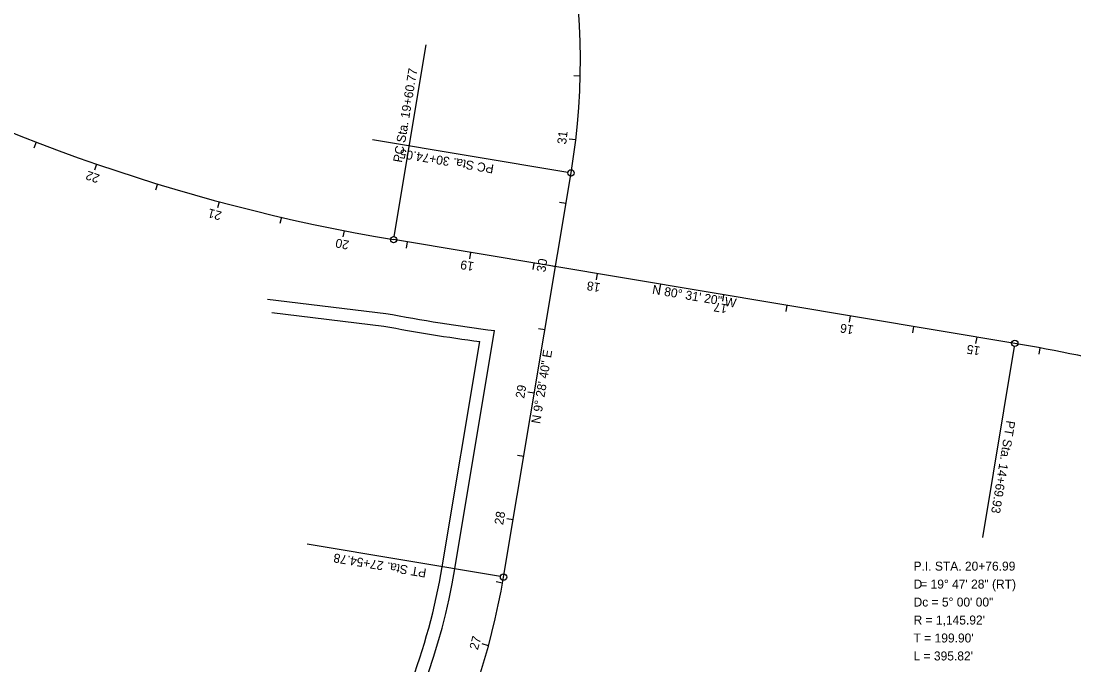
# Model space of a CAD drawing. Extents: x 2189265 to 2197064, y 659983 to 677528.
# Drawn here: x 2192580 to 2193401, y 666125 to 666626 of the extents above; entities that cross this region are included whole.
import ezdxf

# ---------------------------------------------------------------- set-up
doc = ezdxf.new("R2010")
doc.units = 0
doc.layers.add('GE_P_CL_50', color=7, linetype='Continuous')
doc.layers.add('PV_P_Walk', color=7, linetype='Continuous')

msp = doc.modelspace()

# ---------------------------------------------------------------- linework, layer by layer
at = {"layer": 'GE_P_CL_50'}
for p, q in [((2192871.16, 666458.38), (2192896.1, 666607.74)), ((2193016.15, 666583.45), (2193011.15, 666583.57)), ((2193006.55, 666508.32), (2192854.19, 666533.75)), ((2193012.66, 666533.59), (2193007.7, 666534.18)), ((2192592.19, 666531.92), (2192590.4, 666527.25)), ((2192639.16, 666514.78), (2192637.53, 666510.06)), ((2192956.44, 666192.99), (2193009.02, 666507.91)), ((2192686.7, 666499.29), (2192685.23, 666494.51)), ((2192734.75, 666485.47), (2192733.45, 666480.64)), ((2193005.05, 666484.18), (2193000.12, 666485)), ((2192783.25, 666473.34), (2192782.12, 666468.46)), ((2192832.15, 666462.9), (2192831.19, 666457.99)), ((2193354.89, 666375.09), (2192870.75, 666455.91)), ((2192881.37, 666454.14), (2192880.55, 666449.21)), ((2192930.69, 666445.9), (2192929.86, 666440.97)), ((2192980.01, 666437.67), (2192979.18, 666432.74)), ((2192996.82, 666434.86), (2192991.89, 666435.69)), ((2193029.32, 666429.44), (2193028.5, 666424.51)), ((2193078.64, 666421.2), (2193077.82, 666416.27)), ((2193127.96, 666412.97), (2193127.13, 666408.04)), ((2193177.28, 666404.74), (2193176.45, 666399.81)), ((2193226.59, 666396.5), (2193225.77, 666391.57)), ((2192988.59, 666385.55), (2192983.66, 666386.37)), ((2193275.91, 666388.27), (2193275.09, 666383.34)), ((2193325.23, 666380.04), (2193324.4, 666375.11)), ((2193354.47, 666372.62), (2193329.62, 666223.75)), ((2193374.52, 666371.63), (2193373.61, 666366.72)), ((2192980.35, 666336.23), (2192975.42, 666337.05)), ((2192972.12, 666286.91), (2192967.19, 666287.73)), ((2192963.89, 666237.59), (2192958.96, 666238.42)), ((2192953.98, 666193.4), (2192803.36, 666218.55)), ((2192955.63, 666188.28), (2192950.71, 666189.15)), ((2192944.66, 666139.52), (2192939.84, 666140.84))]:
    msp.add_line(p, q, dxfattribs=at)
for centre in [(2193009.02, 666507.91), (2192870.75, 666455.91), (2193354.89, 666375.09), (2192956.44, 666192.99)]:
    msp.add_circle(centre, 2.5, dxfattribs=at)
for centre, radius, start, end in [((2194186.09, 663627.91), 3819.72, 111.97539, 161.02004), ((2193860.8, 664431.46), 2864.79, 112.26234, 141.7441), ((2192483.31, 666595.67), 532.98, 350.52212, 34.45499), ((2193106.62, 667868.75), 1432.39, 240.17011, 260.52212), ((2193166.19, 665244.81), 1145.92, 75.52204, 80.52212), ((2192430.73, 666280.76), 532.98, 276.72214, 350.52212)]:
    msp.add_arc(centre, radius, start, end, dxfattribs=at)
at = {"layer": 'PV_P_Walk'}
for p, q in [((2192772.43, 666409.56), (2192864.55, 666398.47)), ((2192775.82, 666399.08), (2192863.03, 666388.58)), ((2192918.47, 666199.33), (2192949.46, 666385)), ((2192908.6, 666200.98), (2192937.9, 666376.44))]:
    msp.add_line(p, q, dxfattribs=at)
for centre, radius, start, end in [((2193140.45, 667863.1), 1490.39, 259.3318, 262.63746), ((2193140.45, 667863.1), 1500.39, 259.34449, 262.24127), ((2192430.73, 666280.76), 494.48, 307.00832, 350.52212), ((2192430.73, 666280.76), 484.48, 327.43332, 350.52212)]:
    msp.add_arc(centre, radius, start, end, dxfattribs=at)

# ---------------------------------------------------------------- texts
at = {"layer": 'GE_P_CL_50'}
for s, rotation, p in [('PC Sta. 19+60.77', 80.52212, (2192877.18, 666515.67)), ('31', 83.31133, (2193005.18, 666529.9)), ('PC Sta. 30+74.05', 170.52212, (2192949.26, 666514.33)), ('22', 160.95277, (2192642.16, 666506.34)), ('21', 164.95277, (2192737.21, 666477.56)), ('20', 168.95277, (2192836.46, 666454.93)), ('19', 170.52212, (2192933.77, 666438.29)), ('30', 80.52212, (2192988.95, 666430.23)), ('18', 170.52212, (2193032.3, 666421.84)), ('N 80%%d 31\' 20" W', 350.52212, (2193071.97, 666413.8)), ('17', 170.52212, (2193131.23, 666405.33)), ('16', 170.52212, (2193229.73, 666388.88)), ('N 9%%d 28\' 40" E', 80.52212, (2192984.84, 666312.07)), ('15', 170.52212, (2193328.34, 666372.42)), ('29', 80.52212, (2192972.52, 666331.84)), ('PT Sta. 14+69.93', 260.52212, (2193348.46, 666315.33)), ('28', 80.52212, (2192956.08, 666233.31)), ('PT Sta. 27+54.78', 170.52212, (2192896.68, 666199.42)), ('27', 74.63332, (2192936.37, 666135.77))]:
    msp.add_text(s, height=7, rotation=rotation, dxfattribs=at).set_placement(p)
for s, p in [('P.I. STA. 20+76.99', (2193276, 666198)), ('D', (2193276, 666184)), ('  = 19%%d 47\' 28" (RT)', (2193276, 666184)), ('Dc = 5%%d 00\' 00"', (2193276, 666170)), ("R = 1,145.92'", (2193276, 666156)), ("T = 199.90'", (2193276, 666142)), ("L = 395.82'", (2193276, 666128))]:
    msp.add_text(s, height=7, dxfattribs=at).set_placement(p)

doc.saveas('drawing.dxf')
